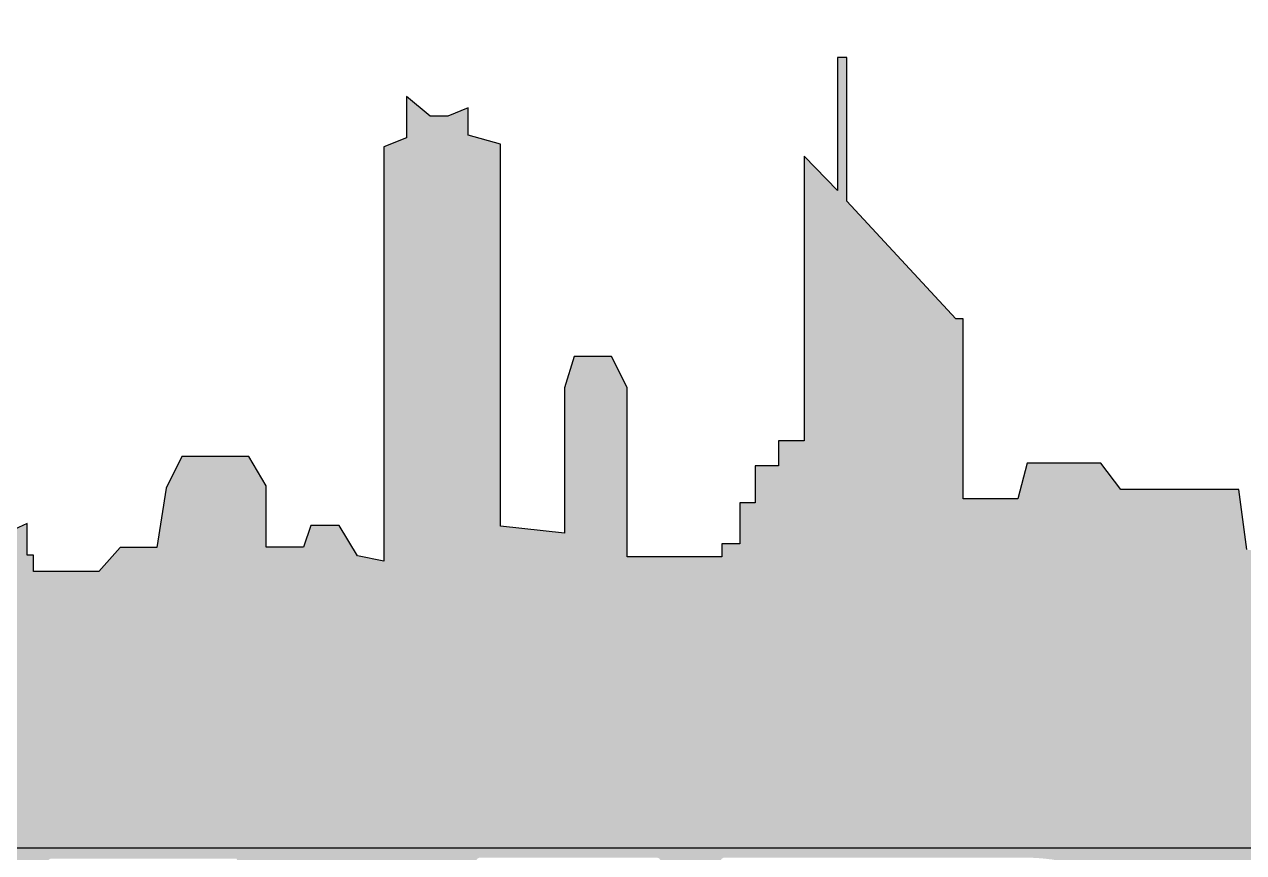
# Model space of a CAD drawing. Extents: x -3.5 to 84.5, y -1.5 to 61.
# Drawn here: x 69.673 to 71.644, y 8.666 to 10.005 of the extents above; entities that cross this region are included whole.
import ezdxf

# ---------------------------------------------------------------- set-up
doc = ezdxf.new("R2010")
doc.units = 0
doc.header["$MEASUREMENT"] = 0
doc.layers.get('0').update_dxf_attribs({"linetype": 'CONTINUOUS'})
doc.layers.add('H7', color=1, linetype='CONTINUOUS')

msp = doc.modelspace()

# ---------------------------------------------------------------- hatches: boundary and pattern name
h = msp.add_hatch(color=256)
h.set_gradient(color1=(255, 255, 255), color2=(91, 91, 91), tint=1, name='CURVED')
h.paths.add_polyline_path([(70.05790706667806, 8.078753033687825), (69.97373460768215, 8.269067685329581), (69.97373460768215, 8.040509482971764), (70.03548775641814, 8.040509482971764)], flags=17)
edge = h.paths.add_edge_path()
edge.add_line((70.4466959826854, 8.154644029698737), (70.4466959826854, 8.269067685329809))
edge.add_line((70.4466959826854, 8.269067685329581), (70.29579803922654, 7.927886141088628))
edge.add_arc((70.28899830924131, 7.930893529056128), 0.0074350998819398, 270, 336.1411279704151, ccw=False)
edge.add_line((70.28899830924131, 7.923458429173614), (70.2541010076565, 7.923458429173614))
edge.add_line((70.25410100765605, 7.923458429173614), (70.25410100765605, 7.53961854386116))
edge.add_line((70.25410100765605, 7.539618543861614), (70.2904963854857, 7.525172688075507))
edge.add_line((70.29049638548615, 7.525172688075507), (70.29049638548615, 7.458069133708385))
edge.add_line((70.29049638548615, 7.458069133708612), (70.32881166462305, 7.490132077722727))
edge.add_line((70.3288116646235, 7.490132077722045), (70.35728621053651, 7.490132077722045))
edge.add_line((70.35728621053606, 7.490132077722045), (70.3900860415328, 7.476442257413645))
edge.add_line((70.3900860415328, 7.476442257413872), (70.3900860415328, 7.52075395056513))
edge.add_line((70.3900860415328, 7.520753950564902), (70.44226801676398, 7.535164279088256))
edge.add_line((70.44226801676307, 7.535164279088711), (70.44226801676307, 8.15349969948047))
edge.add_line((70.44226801676307, 8.15349969948047), (70.44669598268494, 8.154644029698737))
edge = h.paths.add_edge_path(flags=17)
edge.add_arc((71.23978951000292, 8.002494725828363), 0.1014001564731682, 28.79111662675934, 64.88071122991677)
edge.add_line((71.28283430846652, 8.094305057807013), (71.29406245471993, 8.051330846323616))
edge.add_line((71.29406245471903, 8.051330846323616), (71.32865471729876, 8.051330846323616))
edge = h.paths.add_edge_path()
edge.add_line((70.79770265391691, 8.20277316626757), (70.79770265391691, 8.649386009992348))
edge.add_line((70.79770265391691, 8.649386009992348), (71.06353497553293, 8.45902097355033))
edge.add_line((71.06353497553293, 8.459020973550558), (71.06353497553293, 8.299230389865578))
edge.add_arc((71.07097007541499, 8.299230389865578), 0.0074350998819402, 180, 270)
edge.add_line((71.07097007541499, 8.291795289983746), (71.19324665758806, 8.291795289983746))
edge.add_arc((71.19442795421303, 8.379478778725705), 0.0876914457612938, 269.2281418382186, 450.3257853274533)
edge.add_line((71.19392934100453, 8.467168806919197), (71.0709700754159, 8.467168806919197))
edge.add_arc((71.07097007541499, 8.459733707037365), 0.0074350998819402, 90, 180)
edge.add_line((71.06353497553293, 8.459733707037365), (70.79770265391691, 8.650098743479383))
edge.add_arc((70.80513775379988, 8.650098743479383), 0.0074350998819402, 90, 180, ccw=False)
edge.add_line((70.80513775379988, 8.657533843360987), (71.28457143452617, 8.657533843360987))
edge.add_arc((71.28747699698845, 8.313722664193754), 0.3438234564622648, 56.65671037308363, 90.4841974699915, ccw=False)
edge.add_arc((71.33348775893357, 8.426601486547632), 0.2254746008920237, -4.873497589609713, 50.6468058414215, ccw=False)
edge.add_arc((71.34593959853139, 8.422987804238481), 0.2127759682980724, 297.7002908840801, 355.8112263864524, ccw=False)
edge.add_arc((71.67600948671672, 8.62392325791975), 0.4527803385749835, 239.3003060874027, 247.7311382111136)
edge.add_arc((71.38126377121891, 8.001235085458937), 0.2380208373245867, 22.985379362345725, 58.83885732105989, ccw=False)
edge.add_line((71.60038683219311, 8.094181323414567), (71.63616679210956, 8.094181323414567))
edge.add_line((71.63616679210911, 8.094181323414567), (71.64877032428551, 8.191203540737341))
edge.add_line((71.64877032428551, 8.191203540737568), (71.70571966366644, 8.19863809944345))
edge.add_line((71.7057196636669, 8.198638099443677), (71.7057196636669, 8.12312038642326))
edge.add_line((71.7057196636669, 8.123120386423487), (71.75255686676694, 8.013199583083086))
edge.add_line((71.75255686676648, 8.013199583082859), (71.81768444092442, 8.124244175600005))
edge.add_line((71.81768444092533, 8.124244175600232), (71.81768444092533, 8.249647968037742))
edge.add_line((71.81768444092533, 8.249647968037287), (71.93165771633214, 8.249647968037287))
edge.add_line((71.93165771633169, 8.249647968037287), (71.93165771633169, 8.03033636899513))
edge.add_line((71.93165771633169, 8.030336368995357), (72.0573111428843, 8.021316549888432))
edge.add_line((72.0573111428843, 8.021316549888432), (72.0573111428843, 8.204128512179658))
edge.add_line((72.0573111428843, 8.204128512180112), (72.17873550082179, 8.204128512180112))
edge.add_line((72.17873550082179, 8.204128512180112), (72.17873550082179, 8.158975222516482))
edge.add_line((72.17873550082179, 8.158975222516254), (72.2160106353753, 8.158975222516254))
edge.add_line((72.21601063537575, 8.158975222516254), (72.21601063537575, 8.201500370605707))
edge.add_line((72.21601063537575, 8.20150037060548), (72.29244347953447, 8.20150037060548))
edge.add_line((72.29244347953447, 8.20150037060548), (72.30688230371236, 8.283493515721965))
edge.add_line((72.30688230371236, 8.283493515722192), (72.36691717155547, 8.283493515722192))
edge.add_line((72.36691717155456, 8.283493515722192), (72.37560149175253, 8.232923276475638))
edge.add_line((72.37560149175344, 8.232923276475638), (72.38881673291819, 8.232923276475638))
edge.add_line((72.38881673291728, 8.232923276475638), (72.3820203514678, 8.285380456777283))
edge.add_line((72.38202035146871, 8.285380456777737), (72.47859230918804, 8.343307740702492))
edge.add_line((72.47859230918759, 8.343307740702265), (72.50481839341039, 8.424859395258771))
edge.add_line((72.50481839341039, 8.424859395258771), (72.50481839341039, 8.55715607881475))
edge.add_arc((72.53258414469649, 8.615275088791257), 0.0644108396558226, 115.54793684490639, 244.4643475700547, ccw=False)
edge.add_line((72.5048059331297, 8.673388144357794), (68.82324343312978, 8.673388144357794))
edge.add_arc((68.7835431286616, 8.604711459776716), 0.0793259174543719, -13.735721130798993, 59.96884798293519, ccw=False)
edge.add_arc((68.728969595068, 8.636678853096917), 0.1410943101645076, 301.37607950846143, 338.8959344118896, ccw=False)
edge.add_line((68.80243080429038, 8.51621701224908), (68.85017917569569, 8.339882069559188))
edge.add_arc((68.83438265184616, 8.184675805335381), 0.1560080594711831, 38.356784728823584, 84.1885831267299, ccw=False)
edge.add_arc((68.9041659374888, 8.24944016470399), 0.061553066644821, -63.662093375288975, 31.375701434723908, ccw=False)
edge.add_line((68.9314748298738, 8.194276731072385), (68.93095083795735, 8.151778077890775))
edge.add_line((68.9309508379569, 8.151778077891002), (69.00887619263351, 8.013557045371861))
edge.add_line((69.00887619263487, 8.013557045371634), (69.06814330917261, 8.01191156927134))
edge.add_arc((69.07432357736154, 7.938975363115922), 0.0731975811294393, -36.62406595230033, 94.84340274656932, ccw=False)
edge.add_line((69.13306953840485, 7.895308465535798), (69.21934773681816, 7.887069425084881))
edge.add_line((69.21934773681862, 7.887069425085336), (69.24627531006165, 7.960671457739089))
edge.add_line((69.24627531006165, 7.960671457739089), (69.3767610148215, 7.984718323614878))
edge.add_line((69.3767610148215, 7.984718323614651), (69.3767610148215, 8.20621509564912))
edge.add_line((69.3767610148215, 8.206215095649803), (69.4143626747313, 8.217938216472156))
edge.add_line((69.4143626747322, 8.217938216471474), (69.44193001322394, 8.186548046045253))
edge.add_line((69.44193001322257, 8.186548046045253), (69.48938775478102, 8.186548046045253))
edge.add_line((69.48938775478193, 8.186548046045253), (69.48938775478193, 7.949260199498575))
edge.add_line((69.48938775478193, 7.949260199498575), (69.51307037399094, 7.949260199498575))
edge.add_line((69.51307037399049, 7.949260199498575), (69.51307037399049, 7.891599068965569))
edge.add_line((69.51307037399049, 7.891599068965569), (69.54436903003572, 7.891599068965569))
edge.add_line((69.54436903003572, 7.891599068965569), (69.56337186506327, 7.856405565477552))
edge.add_line((69.56337186506373, 7.856405565477552), (69.58069792595909, 7.856405565477552))
edge.add_line((69.58069792595863, 7.856405565477552), (69.59802398685399, 7.888805936375))
edge.add_line((69.59802398685535, 7.888805936374773), (69.62038020510992, 7.888805936374773))
edge.add_line((69.62038020510947, 7.888805936374773), (69.62038020510947, 7.949260199498347))
edge.add_line((69.62038020510947, 7.949260199498575), (69.649443272337, 7.949260199498575))
edge.add_line((69.649443272337, 7.949260199498575), (69.649443272337, 8.161890757201398))
edge.add_line((69.649443272337, 8.161890757201625), (69.67726369479799, 8.148913069651734))
edge.add_line((69.67726369479753, 8.148913069651506), (69.67726369479753, 8.200122471177018))
edge.add_line((69.67726369479753, 8.200122471177018), (69.68779139380142, 8.200122471177018))
edge.add_line((69.68779139380187, 8.200122471177018), (69.68779139380187, 8.226809412283863))
edge.add_line((69.68779139380187, 8.226809412283863), (69.70965770024479, 8.226809412283863))
edge.add_line((69.70965770024434, 8.226809412283863), (69.70965770024434, 8.648532368911354))
edge.add_arc((69.7170928001264, 8.648532368911582), 0.0074350998819402, 90, 180, ccw=False)
edge.add_line((69.7170928001264, 8.65596746879364), (70.01575192817874, 8.65596746879364))
edge.add_line((70.0157519281792, 8.65596746879364), (70.203415565199, 8.231658376114773))
edge.add_arc((70.21021529518332, 8.234665764081818), 0.0074350998819398, 203.8588720295849, 336.1411279704151)
edge.add_line((70.217015025169, 8.231658376114773), (70.4034131484804, 8.653106131446883))
edge.add_arc((70.41021287846563, 8.650098743479383), 0.0074350998819398, 90, 156.1411279704151, ccw=False)
edge.add_line((70.41021287846563, 8.657533843360987), (70.69448917588527, 8.657533843360987))
edge.add_arc((70.6944891758839, 8.650098743479383), 0.0074350998819402, 0, 90, ccw=False)
edge.add_line((70.70192427576642, 8.650098743479383), (70.70192427576642, 8.202773166267797))
edge.add_line((70.70192427576642, 8.20277316626757), (70.79770265391782, 8.20277316626757))
h.paths.add_polyline_path([(71.07208539725563, 7.702856352950128), (70.93343306390754, 7.702856352950128), (70.93343306390754, 7.554562766672824), (70.98749780716018, 7.610297268530665), (70.98749780716018, 7.395396688440904), (71.0022286639982, 7.395396688440904), (71.0022286639982, 7.627576710909032)])
edge = h.paths.add_edge_path()
edge.add_line((70.93343306390754, 7.811532459638464), (71.06353497553339, 7.908575182204139))
edge.add_arc((71.07097007541499, 7.908575182203911), 0.0074350998819402, 180, 270)
edge.add_line((71.07097007541499, 7.90114008232208), (71.19047824738384, 7.90114008232208))
edge.add_line((71.19047824738429, 7.90114008232208), (71.19047824738429, 8.103740784671935))
edge.add_line((71.19047824738429, 8.103740784671935), (71.07097007541545, 8.103740784671935))
edge.add_arc((71.07097007541499, 8.096305684789876), 0.0074350998819402, 90, 180)
edge.add_line((71.06353497553293, 8.096305684789876), (71.06353497553293, 7.909287915690491))
edge.add_line((71.06353497553293, 7.909287915690946), (70.93343306390754, 7.812245193125499))
edge.add_line((70.93343306390754, 7.812245193125044), (70.93343306390754, 7.811532459638237))
at = {"layer": 'H7'}
h = msp.add_hatch(color=256, dxfattribs=at)
edge = h.paths.add_edge_path()
edge.add_line((68.82324343312978, 8.673388144358931), (72.5048059331297, 8.673388144358931))
edge.add_arc((72.53258414469668, 8.731501199925479), 0.0644108396556119, 115.53565242969759, 244.4520631548306, ccw=False)
edge.add_line((72.50481839341039, 8.789620209901976), (72.50481839341039, 8.921916893457954))
edge.add_line((72.50481839341039, 8.921916893457954), (72.47859230918759, 9.003468548014233))
edge.add_line((72.47859230918759, 9.003468548014233), (72.38202035146871, 9.061395831938988))
edge.add_line((72.38202035146871, 9.061395831938988), (72.38881673291728, 9.11385301224086))
edge.add_line((72.38881673291728, 9.11385301224086), (72.37560149175344, 9.11385301224086))
edge.add_line((72.37560149175344, 9.11385301224086), (72.36691717155456, 9.063282772994306))
edge.add_line((72.36691717155456, 9.063282772994306), (72.30688230371236, 9.063282772994306))
edge.add_line((72.30688230371236, 9.063282772994306), (72.29244347953447, 9.145275918111018))
edge.add_line((72.29244347953447, 9.145275918111018), (72.21601063537575, 9.145275918111018))
edge.add_line((72.21601063537575, 9.145275918111018), (72.21601063537575, 9.187801066200471))
edge.add_line((72.21601063537575, 9.187801066200471), (72.17873550082179, 9.187801066200471))
edge.add_line((72.17873550082179, 9.187801066200471), (72.17873550082179, 9.142647776537068))
edge.add_line((72.17873550082179, 9.142647776537068), (72.0573111428843, 9.142647776537068))
edge.add_line((72.0573111428843, 9.142647776537068), (72.0573111428843, 9.325459738828293))
edge.add_line((72.0573111428843, 9.325459738828293), (71.93165771633169, 9.316439919721141))
edge.add_line((71.93165771633169, 9.316439919721141), (71.93165771633169, 9.097128320678983))
edge.add_line((71.93165771633169, 9.097128320678983), (71.81768444092533, 9.097128320678983))
edge.add_line((71.81768444092533, 9.097128320678983), (71.81768444092533, 9.222532113116266))
edge.add_line((71.81768444092533, 9.222532113116266), (71.75255686676648, 9.33357670563364))
edge.add_line((71.75255686676648, 9.33357670563364), (71.7057196636669, 9.223655902293466))
edge.add_line((71.7057196636669, 9.223655902293466), (71.7057196636669, 9.14813818927282))
edge.add_line((71.7057196636669, 9.14813818927282), (71.64877032428551, 9.155572747978702))
edge.add_line((71.64877032428551, 9.155572747978702), (71.63616679210911, 9.252594965301931))
edge.add_line((71.63616679210911, 9.252594965301931), (71.44551773833875, 9.252594965301931))
edge.add_line((71.44551773833875, 9.252594965301931), (71.4127080051325, 9.29544544239311))
edge.add_line((71.4127080051325, 9.29544544239311), (71.29406245471903, 9.29544544239311))
edge.add_line((71.29406245471903, 9.29544544239311), (71.27899038424805, 9.237759130749417))
edge.add_line((71.27899038424805, 9.237759130749417), (71.19047824738429, 9.237759130749417))
edge.add_line((71.19047824738429, 9.237759130749417), (71.19047824738429, 9.528941999018024))
edge.add_line((71.19047824738429, 9.528941999018024), (71.17878068485281, 9.528941999018024))
edge.add_line((71.17878068485281, 9.528941999018024), (71.0022286639982, 9.719199577807238))
edge.add_line((71.0022286639982, 9.719199577807238), (71.0022286639982, 9.951379600275594))
edge.add_line((71.0022286639982, 9.951379600275594), (70.98749780716018, 9.951379600275594))
edge.add_line((70.98749780716018, 9.951379600275594), (70.98749780716018, 9.736479020186287))
edge.add_line((70.98749780716018, 9.736479020186287), (70.93343306390754, 9.792213522043674))
edge.add_line((70.93343306390754, 9.792213522043674), (70.93343306390754, 9.331481582482773))
edge.add_line((70.93343306390754, 9.331481582482773), (70.89199891887067, 9.331481582482773))
edge.add_line((70.89199891887067, 9.331481582482773), (70.89199891887067, 9.290976944818475))
edge.add_line((70.89199891887067, 9.290976944818475), (70.8543687075907, 9.290976944818475))
edge.add_line((70.8543687075907, 9.290976944818475), (70.8543687075907, 9.231377306695002))
edge.add_line((70.8543687075907, 9.231377306695002), (70.82947488312941, 9.231377306695002))
edge.add_line((70.82947488312941, 9.231377306695002), (70.82947488312941, 9.164834032040424))
edge.add_line((70.82947488312941, 9.164834032040424), (70.80052857945513, 9.164834032040424))
edge.add_line((70.80052857945513, 9.164834032040424), (70.80052857945513, 9.144003122448702))
edge.add_line((70.80052857945513, 9.144003122448702), (70.6471132359956, 9.144003122448702))
edge.add_line((70.6471132359956, 9.144003122448702), (70.6471132359956, 9.417698530468122))
edge.add_line((70.6471132359956, 9.417698530468122), (70.6222029078521, 9.468129288258204))
edge.add_line((70.6222029078521, 9.468129288258204), (70.5617889504246, 9.468129288258204))
edge.add_line((70.5617889504246, 9.468129288258204), (70.54615798274828, 9.417209195797703))
edge.add_line((70.54615798274828, 9.417209195797703), (70.54615798274828, 9.182282461568683))
edge.add_line((70.54615798274828, 9.182282461568683), (70.44226801676307, 9.193276589236483))
edge.add_line((70.44226801676307, 9.193276589236483), (70.44226801676307, 9.811612009627787))
edge.add_line((70.44226801676307, 9.811612009627787), (70.3900860415328, 9.826022338151596))
edge.add_line((70.3900860415328, 9.826022338151596), (70.3900860415328, 9.870334031302853))
edge.add_line((70.3900860415328, 9.870334031302853), (70.35728621053606, 9.856644210994226))
edge.add_line((70.35728621053606, 9.856644210994226), (70.3288116646235, 9.856644210994226))
edge.add_line((70.3288116646235, 9.856644210994226), (70.29049638548615, 9.88870715500834))
edge.add_line((70.29049638548615, 9.88870715500834), (70.29049638548615, 9.821603600641446))
edge.add_line((70.29049638548615, 9.821603600641446), (70.25410100765605, 9.807157744855338))
edge.add_line((70.25410100765605, 9.807157744855338), (70.25410100765605, 9.136669233443989))
edge.add_line((70.25410100765605, 9.136669233443989), (70.21153468207278, 9.145412498265749))
edge.add_line((70.21153468207278, 9.145412498265749), (70.18149451432912, 9.194564876755656))
edge.add_line((70.18149451432912, 9.194564876755656), (70.13587792357878, 9.194564876755656))
edge.add_line((70.13587792357878, 9.194564876755656), (70.12413142763027, 9.159606159753729))
edge.add_line((70.12413142763027, 9.159606159753729), (70.06348534590909, 9.159606159753729))
edge.add_line((70.06348534590909, 9.159606159753729), (70.06348534590909, 9.258507654316098))
edge.add_line((70.06348534590909, 9.258507654316098), (70.03548775641814, 9.306266805744961))
edge.add_line((70.03548775641814, 9.306266805744961), (69.92760169922796, 9.306266805744961))
edge.add_line((69.92760169922796, 9.306266805744961), (69.90208486075691, 9.254904456342636))
edge.add_line((69.90208486075691, 9.254904456342636), (69.88679172345921, 9.15877397878753))
edge.add_line((69.88679172345921, 9.15877397878753), (69.82760696029702, 9.15877397878753))
edge.add_line((69.82760696029702, 9.15877397878753), (69.79323020244685, 9.119966876432635))
edge.add_line((69.79323020244685, 9.119966876432635), (69.68779139380187, 9.119966876432635))
edge.add_line((69.68779139380187, 9.119966876432635), (69.68779139380187, 9.132273049450212))
edge.add_line((69.68779139380187, 9.132273049450212), (69.68779139380187, 9.14665381753948))
edge.add_line((69.68779139380187, 9.14665381753948), (69.67726369479753, 9.14665381753948))
edge.add_line((69.67726369479753, 9.14665381753948), (69.67726369479753, 9.19786321906522))
edge.add_line((69.67726369479753, 9.19786321906522), (69.649443272337, 9.184885531515327))
edge.add_line((69.649443272337, 9.184885531515327), (69.649443272337, 9.39751608921815))
edge.add_line((69.649443272337, 9.39751608921815), (69.62038020510947, 9.39751608921815))
edge.add_line((69.62038020510947, 9.39751608921815), (69.62038020510947, 9.457970352341952))
edge.add_line((69.62038020510947, 9.457970352341952), (69.59802398685535, 9.457970352341952))
edge.add_line((69.59802398685535, 9.457970352341952), (69.58069792595863, 9.490370723238946))
edge.add_line((69.58069792595863, 9.490370723238946), (69.56337186506373, 9.490370723238946))
edge.add_line((69.56337186506373, 9.490370723238946), (69.54436903003572, 9.45517721975093))
edge.add_line((69.54436903003572, 9.45517721975093), (69.51307037399049, 9.45517721975093))
edge.add_line((69.51307037399049, 9.45517721975093), (69.51307037399049, 9.39751608921815))
edge.add_line((69.51307037399049, 9.39751608921815), (69.48938775478193, 9.39751608921815))
edge.add_line((69.48938775478193, 9.39751608921815), (69.48938775478193, 9.160228242671245))
edge.add_line((69.48938775478193, 9.160228242671245), (69.44193001322257, 9.160228242671245))
edge.add_line((69.44193001322257, 9.160228242671245), (69.4143626747322, 9.128838072245024))
edge.add_line((69.4143626747322, 9.128838072245024), (69.3767610148215, 9.14056119306715))
edge.add_line((69.3767610148215, 9.14056119306715), (69.3767610148215, 9.36205796510162))
edge.add_line((69.3767610148215, 9.36205796510162), (69.24627531006165, 9.386104830977409))
edge.add_line((69.24627531006165, 9.386104830977409), (69.21934773681862, 9.459706863631162))
edge.add_line((69.21934773681862, 9.459706863631162), (69.13306953840485, 9.451467823180472))
edge.add_arc((69.07432357736153, 9.40780092560023), 0.0731975811293498, -94.84340274640988, 36.62406595245858, ccw=False)
edge.add_line((69.06814330917216, 9.334864719445157), (69.00887619263487, 9.333219243344864))
edge.add_line((69.00887619263487, 9.333219243344864), (68.9309508379569, 9.194998210825723))
edge.add_line((68.9309508379569, 9.194998210825723), (68.9314748298738, 9.152499557644113))
edge.add_arc((68.90416593748823, 9.097336124012376), 0.0615530666447256, -31.375701434667576, 63.66209337534269, ccw=False)
edge.add_arc((68.83438265184635, 9.162100483380357), 0.1560080594706917, 275.8114168734464, 321.64321527135263, ccw=False)
edge.add_line((68.85017917569614, 9.00689421915731), (68.80243080429038, 8.830559276467191))
edge.add_arc((68.7289695950686, 8.710097435619362), 0.1410943101644167, 21.104065588339893, 58.62392049176822, ccw=False)
edge.add_arc((68.78354312866176, 8.742064828940533), 0.0793259174543496, -59.96884798328108, 13.73572113044628, ccw=False)

# ---------------------------------------------------------------- linework, layer by layer
msp.add_lwpolyline([(71.64877032428551, 9.155572747978702), (71.63616679210911, 9.252594965301931), (71.44551773833875, 9.252594965301931), (71.4127080051325, 9.29544544239311), (71.29406245471903, 9.29544544239311), (71.27899038424805, 9.237759130749417), (71.19047824738429, 9.237759130749417), (71.19047824738429, 9.528941999018024), (71.17878068485281, 9.528941999018024), (71.0022286639982, 9.719199577807238), (71.0022286639982, 9.951379600275594), (70.98749780716018, 9.951379600275594), (70.98749780716018, 9.736479020186287), (70.93343306390754, 9.792213522043674), (70.93343306390754, 9.331481582482773), (70.89199891887067, 9.331481582482773), (70.89199891887067, 9.290976944818475), (70.8543687075907, 9.290976944818475), (70.8543687075907, 9.231377306695002), (70.82947488312941, 9.231377306695002), (70.82947488312941, 9.164834032040424), (70.80052857945513, 9.164834032040424), (70.80052857945513, 9.144003122448702), (70.6471132359956, 9.144003122448702), (70.6471132359956, 9.417698530468122), (70.6222029078521, 9.468129288258204), (70.5617889504246, 9.468129288258204), (70.54615798274828, 9.417209195797703), (70.54615798274828, 9.182282461568683), (70.44226801676307, 9.193276589236483), (70.44226801676307, 9.811612009627787), (70.3900860415328, 9.826022338151596), (70.3900860415328, 9.870334031302853), (70.35728621053606, 9.856644210994226), (70.3288116646235, 9.856644210994226), (70.29049638548615, 9.88870715500834), (70.29049638548615, 9.821603600641446), (70.25410100765605, 9.807157744855338), (70.25410100765605, 9.136669233443989), (70.21153468207278, 9.145412498265749), (70.18149451432912, 9.194564876755656), (70.13587792357878, 9.194564876755656), (70.12413142763027, 9.159606159753729), (70.06348534590909, 9.159606159753729), (70.06348534590909, 9.258507654316098), (70.03548775641814, 9.306266805744961), (69.92760169922796, 9.306266805744961), (69.90208486075691, 9.254904456342636), (69.88679172345921, 9.15877397878753), (69.82760696029702, 9.15877397878753), (69.79323020244685, 9.119966876432635), (69.68779139380187, 9.119966876432635), (69.68779139380187, 9.132273049450212), (69.68779139380187, 9.14665381753948), (69.67726369479753, 9.14665381753948), (69.67726369479753, 9.19786321906522), (69.649443272337, 9.184885531515327)])
msp.add_lwpolyline([(68.82324343312978, 8.673388144358931), (72.5048059331297, 8.673388144358931, -0.6304432032189471)], format="xyb")

doc.saveas('drawing.dxf')
